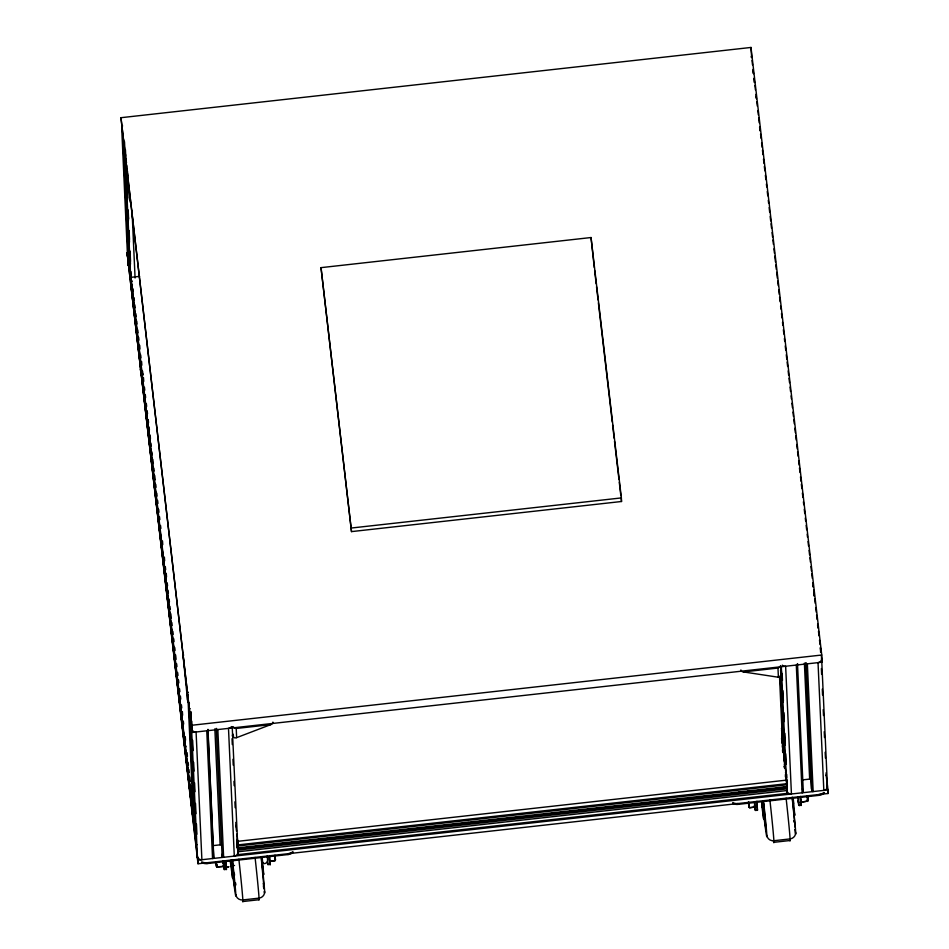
<?xml version="1.0" encoding="UTF-8"?>
<svg xmlns="http://www.w3.org/2000/svg" width="949" height="949" viewBox="0 0 949 949"><rect width="100%" height="100%" fill="white"/><g stroke="black" fill="none" stroke-linecap="round" stroke-linejoin="round"><path stroke-width="1.42" d="M238.069 852.688L232.22 726.946M784.479 766.211L784.657 768.18M270.121 864.729L269.623 856.994M223.584 864.919L223.762 865.832L223.335 861.728M231.307 866.639L230.761 860.257M267.084 856.745C269.99 860.494 264.569 866.603 262.399 861.929M793.494 803.839L792.937 797.575M194.782 820.707A4.081 1.068 -6.6 0 1 193.24 820.043L131.579 290.584L131.46 287.725L132.421 287.298M193.24 820.043L131.46 287.761M225.945 865.856L226.123 866.864L228.697 866.722L226.147 866.935L225.684 861.36M193.122 817.172L194.45 816.698L190.856 785.819M780.695 665.569L780.125 666.459A6.655 4.626 -81.4 0 1 777.978 668.049L743.411 671.928A6.631 4.437 69.1 0 1 740.991 670.813L740.908 669.923M811.87 787.919L811.668 790.41A1.364 1.305 -2.6 0 0 813.163 791.561L807.362 663.826A1.364 1.305 -2.6 0 1 805.867 662.675L811.668 790.41M222.517 853.542L222.125 856.14A1.364 1.305 -2.6 0 0 223.632 857.291L217.831 729.556A1.364 1.305 -2.6 0 1 216.325 728.405L222.125 856.14M272.885 722.106L272.968 722.972A6.631 4.603 -81.4 0 1 270.797 724.597L236.645 737.646L236.23 728.476A6.655 4.46 69.1 0 1 233.845 727.385L233.122 726.626M231.841 865.832L234.533 865.476M120.962 117.7L750.991 47.45L821.751 655.024L822.083 662.188L192.042 732.438L120.962 117.7L192.042 732.438M194.343 814.479L192.979 814.278L131.14 280.916L130.986 277.333L139.657 276.361M321.023 267.642L591.037 237.535L621.37 497.917L621.524 501.499L351.51 531.606L321.023 267.642L351.51 531.606M351.344 528.024L621.37 497.917M191.722 725.273L821.751 655.024M236.23 728.476L270.797 724.621M786.721 780.114L786.887 783.696L237.855 844.907L237.689 841.336L786.721 780.114L782.178 741.05L782.284 743.447M213.11 845.606L220.121 844.835A4.081 3.926 -2.6 0 1 222.268 845.156M802.652 779.876L809.651 779.093A4.081 3.926 -2.6 0 1 811.81 779.426M238.033 848.845L237.902 845.986L786.935 784.764L786.614 783.791M465.888 822.842L468.83 822.51M508.569 818.074L511.511 817.753M738.192 792.474L741.133 792.142M747.017 791.49L749.971 791.158M780.873 787.717L783.827 787.385M237.725 847.789L237.808 848.442L251.07 847.054M254.012 846.722L259.896 846.069M262.837 845.737L268.733 845.085M271.675 844.752L293.751 842.297M296.693 841.965L302.577 841.312M305.531 840.98L311.414 840.328M314.356 839.995L327.607 838.513M330.549 838.192L336.432 837.528M339.386 837.208L345.27 836.544M348.212 836.223L354.096 835.559M357.049 835.239L370.288 833.756M373.23 833.436L379.126 832.771M382.067 832.451L387.951 831.787M390.893 831.466L396.789 830.802M399.731 830.47L412.981 828.999M415.923 828.667L421.807 828.014M424.749 827.682L446.837 825.227M449.779 824.895L455.662 824.242M458.604 823.91L489.518 820.47M492.46 820.138L498.355 819.485M501.297 819.153L523.374 816.686M526.315 816.365L532.199 815.701M535.153 815.381L541.037 814.716M543.979 814.396L566.055 811.929M569.009 811.597L574.892 810.944M577.834 810.612L583.718 809.96M586.672 809.627L599.91 808.157M602.852 807.824L608.748 807.172M611.69 806.84L617.574 806.187M620.516 805.855L626.411 805.203M629.353 804.871L642.603 803.4M645.545 803.068L651.429 802.415M654.371 802.083L660.267 801.431M663.209 801.098L669.092 800.446M672.034 800.114L685.285 798.631M688.227 798.311L694.122 797.646M697.064 797.326L719.14 794.859M722.082 794.527L727.978 793.874M730.92 793.542L761.822 790.102M764.775 789.77L770.659 789.117M773.601 788.785L786.851 787.314L787.326 793.506L787.196 792.747M786.792 784.55L787.065 787.599L238.021 848.833L237.914 847.991M787.029 788.868L237.938 850.102L238.294 854.729L236.692 841.466M238.163 851.751L787.196 790.529M238.294 854.586L787.326 793.364M827.884 789.924L828.038 793.506L198.009 863.756L197.843 860.174L827.884 789.924L826.164 775.214M201.793 862.641A9.063 8.743 -2.6 0 0 207.048 863.59L288.045 854.551A9.063 8.743 -2.6 0 0 292.944 852.475M732.83 803.435A9.063 8.743 -2.6 0 0 738.073 804.372L819.082 795.345A9.063 8.743 -2.6 0 0 824.467 792.83M216.194 862.368L216.396 864.373A15.386 10.925 -7.4 0 0 217.143 866.959L223.347 866.271A15.386 10.925 -7.4 0 0 223.608 863.566A15.386 10.925 -7.4 0 0 222.92 861.146M274.664 855.559A15.386 10.925 -7.4 0 1 275.281 857.801L275.424 859.889A15.386 3.915 -6.1 0 1 275.008 860.838L269.765 861.419L275.008 860.506A15.386 10.925 -7.4 0 0 275.281 857.813L274.996 855.239M748.607 802.439L748.868 805.001A15.386 10.925 -7.4 0 0 749.615 807.587L754.87 807.006L754.502 803.032M807.48 801.134L801.288 802.154L807.48 801.134A15.386 10.925 -7.4 0 0 807.753 798.441L807.433 796.152M223.335 864.99A15.386 3.915 -6.1 0 1 223.703 865.595A15.386 3.915 -6.1 0 1 223.347 866.591L217.131 866.959M748.334 802.249L748.963 807.03A15.386 3.915 -6.1 0 0 749.639 807.907L754.87 807.006M223.584 865.844C224.308 868.643 223.11 871.206 226.431 868.786L225.981 861.858M267.404 862.178C267.915 865.18 267.132 865.274 270.085 863.922M754.455 805.262C755.345 807.907 753.826 812.664 757.468 809.58L756.911 801.264M798.097 800.387C798.987 802.996 797.504 807.836 801.122 804.705L800.565 796.401M242.742 901.538L258.947 899.735M773.779 842.332L789.971 840.517M132.445 285.044L131.342 284.878L192.979 814.278M228.745 866.769L226.135 866.935M743.411 671.928L778.394 677.242A6.631 4.437 69.1 0 0 780.636 676.827M802.415 788.927L803.293 791.347A1.364 1.305 -2.6 0 1 802.095 792.795L796.294 665.059A1.364 1.305 -2.6 0 0 797.492 663.612L803.293 791.347M188.305 692.426L188.139 692.319A6.655 3.298 -5.8 0 1 187.143 690.825L187.546 699.994A6.631 5.753 -8.2 0 0 188.626 702.735A3.666 3.535 -2.6 0 0 189.432 703.292M213.086 854.752L213.762 857.077A1.364 1.305 -2.6 0 1 212.552 858.537L206.752 730.789A1.364 1.305 -2.6 0 0 207.961 729.342L213.762 857.077M230.358 861.395L230.524 862.866L233.347 865.191M270.097 864.764L269.955 864.076M794.788 826.935L794.788 823.981M784.491 766.175L784.787 768.346L784.384 764.277M238.057 852.653L237.867 851.217M131.318 284.819L131.187 281.983A4.081 1.068 -6.6 0 1 132.35 281.094M223.335 861.004L223.501 862.629L223.217 861.585M215.957 862.392L216.194 863.495L216.17 862.89M754.894 807.326L754.514 805.179M782.7 749.378L782.83 750.339L782.7 748.891M786.745 786.543L786.816 787.551M787.065 787.623L786.946 786.768M757.065 807.184L756.827 803.329M226.301 868.952L226.443 869.628L226.431 868.786M807.457 797.16L807.516 796.377M263.371 872.76L263.727 874.598L262.185 857.398M263.3 883.543L263.869 886.437L261.189 857.161M785.831 775.985L785.736 774.123M235.862 884.966L235.542 882.831M782.462 745.902L782.818 749.081M759.591 127.213L759.995 130.06M126.703 177.57L130.167 201.734A6.631 3.286 -5.8 0 0 131.187 203.252M269.789 862.949L269.575 861.348M226.135 867.825L225.921 866.223M807.291 795.986L807.469 796.84M793.815 820.719L794.005 822.071M808.192 795.725L808.334 796.614L808.275 795.653M807.445 796.65L807.469 795.891M786.543 781.086L786.923 784.503M786.626 782.889L786.757 784.147M786.792 784.942L786.935 786.65L237.902 847.872L237.262 841.348M761.976 805.143L762.332 807.421L761.857 801.68M237.677 844.515L237.725 845.357M237.748 846.069L237.594 847.742M237.464 846.947L238.033 851.822M807.16 799.58L807.125 799.319A15.386 3.915 -6.1 0 1 807.48 801.466M756.946 807.006L757.468 810.41L757.468 809.58M798.168 800.446L798.572 803.103L798.109 797.528M793.803 809.248L794.764 815.393L793.21 798.192M787.018 790.98L786.899 789.995M749.247 805.772L749.176 805.191A15.386 14.84 -2.6 0 1 748.346 802.308M262.909 869.498L262.327 864.907M800.529 801.514L801.122 805.547L801.122 804.705M784.337 766.317L784.55 768.038M233.347 878.288L235.067 889.652L232.386 860.375M230.88 863.887L230.536 861.111M216.704 864.551L216.811 865.405A15.386 3.915 -6.1 0 0 216.467 866.401L216.396 864.373A15.386 10.925 -7.4 0 1 216.526 862.214M786.614 783.376L786.721 784.894L786.65 784.171M223.323 862.949L223.122 861.384M216.052 863.258L216.491 866.401A15.386 3.915 -6.1 0 0 217.167 867.279M782.759 748.559L782.628 747.634L782.652 748.393M763.898 815.262L766.104 830.434L763.411 801.17M234.32 873.365L234.545 875.203M232.873 874.48L232.363 870.292M274.783 855.618L275.424 859.889A15.386 3.915 -6.1 0 0 274.747 859.011M237.867 850.067L237.985 850.921M230.868 865.713L232.588 878.074L231.034 860.873M763.399 811.087L762.866 806.626M761.727 805.096L763.625 818.868L762.071 801.668M223.24 862.961L223.051 861.348A15.386 14.84 -2.6 0 1 222.991 863.139M751.667 57.557L750.991 47.45M752.011 60.499L752.521 64.912M753.031 69.324L753.553 73.737M754.064 78.15L754.574 82.563M754.906 85.363L755.428 89.918M755.95 94.331L756.46 98.743M756.804 101.685L757.314 106.098M757.836 110.511L758.346 114.924M758.69 117.866L759.188 122.789M759.71 126.703L760.232 131.116M760.576 134.058L761.086 138.471M761.596 142.884L762.118 147.297M762.462 150.239L762.972 154.651M763.482 159.064L764.004 163.477M764.336 166.419L764.858 170.832M765.369 175.245L765.879 179.658M766.401 184.07L766.745 187.012M767.255 191.425L767.765 195.838M768.287 200.251L768.619 203.193M769.141 207.606L769.651 212.018M770.161 216.431L770.683 220.844M771.027 223.786L771.537 228.199M772.047 232.624L772.569 237.036M772.913 239.978L773.423 244.391M773.933 248.804L774.455 253.217M774.787 256.159L775.475 262.043M775.819 264.985L776.329 269.397M776.673 272.339L777.361 278.223M777.706 281.165L778.216 285.578M778.738 289.991L779.248 294.404M779.592 297.345L780.102 301.758M780.612 306.171L780.956 309.113M781.478 313.526L781.988 317.939M782.498 322.352L782.842 325.293M783.364 329.706L783.874 334.131M784.384 338.544L784.728 341.486M785.238 345.899L785.76 350.311M786.27 354.724L786.78 359.137M787.124 362.079L787.646 366.492M788.156 370.905L788.666 375.318M789.01 378.26L789.532 382.672M790.043 387.085L790.553 391.498M791.075 395.911L791.407 398.853M791.929 403.266L792.439 407.679M792.949 412.091L793.471 416.504M793.815 419.446L794.325 423.859M794.835 428.272L795.357 432.685M795.689 435.627L796.211 440.051M796.721 444.464L797.231 448.877M797.575 451.819L798.097 456.232M798.607 460.645L799.117 465.057M799.461 467.999L799.983 472.412M800.493 476.825L801.003 481.238M801.347 484.18L801.858 488.593M802.38 493.006L802.89 497.418M803.4 501.831L803.744 504.773M804.266 509.186L804.776 513.599M805.286 518.012L805.63 520.954M806.14 525.366L806.662 529.779M807.172 534.192L807.516 537.134M808.026 541.547L808.548 545.972M809.058 550.384L809.568 554.797M809.912 557.739L810.434 562.152M810.944 566.565L811.454 570.978M811.798 573.92L812.308 578.332M812.83 582.745L813.34 587.158M813.684 590.1L814.372 595.984M814.633 598.843L815.227 603.339M815.642 607.538L816.259 612.164M816.603 615.106L817.113 619.519M817.623 623.932L818.133 628.345M818.477 631.287L819.011 635.854M819.509 640.112L820.019 644.525M820.363 647.479L820.944 652.402M821.276 655.344L822.083 662.188M827.018 784.681L828.038 793.506M780.802 666.471L781.644 673.754M780.541 670.267L781.217 676.044A3.666 3.535 -2.6 0 1 780.624 676.815M783.055 738.642L783.399 741.584M783.91 745.997L784.432 750.41M783.091 739.378L783.435 742.32M781.49 728.156L783.032 741.394M783.376 744.336L783.886 748.749L782.664 748.524M781.585 730.374L782.961 742.142M783.305 745.084C786.223 747.634 781.525 755.44 782.7 749.402M781.537 738.358L781.881 741.299M782.51 746.08L783.091 752.545M783.684 756.211L785.037 767.777M785.547 772.118L786.887 783.696M784.076 760.161L783.993 758.82M786.626 786.519L786.958 790.873M594.288 267.594L591.037 237.535M594.632 270.536L596.174 283.775M596.518 286.717L598.06 299.955M598.392 302.897L612.271 422.056M612.615 424.998L614.157 438.248M614.501 441.19L618.962 479.435M619.294 482.377L620.836 495.615M621.18 498.557L621.524 501.499M233.193 734.218L233.537 737.112A3.666 3.535 -2.6 0 0 234.296 737.729A6.631 4.603 -81.4 0 0 236.645 737.622M235.838 825.416L236.515 831.205M236.847 834.1L237.689 841.336M237.179 839.13L237.855 844.907M237.819 848.525L238.045 850.458M230.524 862.866L230.69 864.302M193.798 805.867L194.142 808.809M193.691 805.843L194.035 808.785M194.759 815.405L195.103 818.346M132.955 288.721L133.299 291.663M133.987 297.547L134.331 300.477M134.841 304.89L135.185 307.832M135.873 313.716L136.217 316.658M136.727 321.07L137.071 324.012M137.759 329.896L138.103 332.838M138.613 337.251L138.957 340.193M139.705 345.329L139.977 349.018M140.666 354.902L141.01 357.844M141.591 361.498L141.864 365.199M142.552 371.071L142.896 374.013M143.477 377.678L143.75 381.368M144.438 387.251L144.782 390.193M145.292 394.606L145.636 397.548M146.324 403.432L146.668 406.374M147.178 410.787L147.522 413.728M148.198 419.612L148.542 422.554M149.064 426.967L149.408 429.909M150.156 435.033L150.428 438.735M150.95 443.136L151.282 446.077M151.97 451.961L152.315 454.903M152.825 459.316L153.347 463.729M153.857 468.142L154.201 471.084M154.711 475.496L155.221 479.909M155.743 484.322L156.087 487.264M156.763 493.148L157.107 496.09M157.629 500.503L157.973 503.445M158.649 509.328L158.993 512.27M159.503 516.671L159.847 519.613M160.535 525.497L160.879 528.439M162.493 540.93L162.765 544.619M164.379 557.11L164.652 560.8M165.328 566.683L165.672 569.625M166.265 573.279L166.526 576.98M167.214 582.864L167.558 585.806M168.068 590.207L168.412 593.149M169.1 599.033L169.444 601.974M169.954 606.387L170.298 609.329M170.808 613.742L171.33 618.155M171.84 622.568L172.184 625.51M172.872 631.393L173.216 634.335M173.726 638.748L174.07 641.69M174.758 647.574L175.09 650.516M175.612 654.929L176.123 659.341M176.633 663.742L176.977 666.684M177.665 672.568L178.009 675.51M178.519 679.923L178.863 682.865M179.551 688.749L179.895 691.691M180.405 696.103L180.749 699.045M181.437 704.929L181.781 707.871M182.362 711.536L182.635 715.226M183.311 721.11L183.655 724.051M185.269 736.531L185.541 740.22M187.155 752.711L187.428 756.4M188.116 762.284L188.46 765.226M188.97 769.639L189.314 772.581M189.824 776.994L190.334 781.407M130.986 277.333L192.801 810.375M197.843 860.174L127.083 252.6L198.009 863.756M785.725 774.004L785.558 776.768M786.436 779.781L786.496 780.683M782.901 751.513L779.544 677.064M237.404 841.004L237.902 845.986M236.823 841.953L237.262 845.867L237.084 843.495M231.307 861.194L231.568 863.531M792.213 797.955L794.704 822.878M786.519 780.885L786.709 782.818M237.511 842.297L237.677 844.029M237.665 845.903L236.977 841.834M261.9 856.781L262.244 860.245M813.732 591.642L814.171 596.043M187.546 699.994L183.24 657.503A6.631 5.753 -8.2 0 1 183.608 654.929M237.618 845.393L237.582 845.013M800.481 798.785L800.683 801.514A15.386 3.915 -6.1 0 0 801.3 802.154M269.374 857.125L269.741 861.099M807.492 796.78L807.884 800.719L807.729 798.441A15.386 10.925 -7.4 0 0 806.982 795.855M798.323 796.65L798.868 804.954M754.752 802.901L755.214 809.829M267.286 855.868L267.843 864.171M223.632 860.731L224.189 869.035M820.422 647.989L820.624 652.402M821.36 668.547L821.632 674.419M822.297 689.104L822.558 694.976M823.222 709.662L823.495 715.534M824.23 731.679L824.491 737.563M825.156 752.237L825.428 758.109M826.093 772.794L826.223 775.736A1.364 1.305 -2.6 0 0 826.081 775.262M819.082 795.345L819.046 794.503A9.063 8.743 -2.6 0 0 823.934 792.439M805.808 664.051L811.478 788.844M809.971 775.297L810.007 776.128M804.384 663.102L809.651 779.093M782.19 674.549L782.451 680.421M782.925 690.694L783.388 700.979M783.921 712.723L784.325 721.537M784.859 733.28L785.321 743.553M785.784 753.838L786.258 764.111M786.721 774.396L786.851 777.326M783.162 699.46L783.305 702.402M785.096 742.047L785.238 744.977M781.324 666.589L786.923 790.529A4.081 3.926 -2.6 0 0 791.43 793.993L785.63 666.245A4.081 3.926 -2.6 0 1 782.32 665.154M754.348 82.421L754.218 79.479A1.364 1.305 -2.6 0 0 753.992 78.897M780.92 674.537L785.191 768.5M785.464 774.372L785.594 777.314M753.043 70.273L753.174 73.203M780.208 675.605L784.076 760.766M777.978 668.072L778.394 677.242M738.073 804.372L738.037 803.542A9.063 8.743 -2.6 0 1 732.794 802.593M288.045 854.551L288.01 853.72A9.063 8.743 -2.6 0 0 292.909 851.644M237.452 846.888L237.499 848.05M232.03 738.69L232.291 744.562M232.956 759.247L233.229 765.119M233.964 781.264L234.154 785.665M234.889 801.822L235.162 807.694M235.827 822.38L236.028 826.781M214.854 728.832L220.121 844.835M207.843 729.615L213.572 855.512M207.048 863.59L207.001 862.748A9.063 8.743 -2.6 0 1 201.757 861.811M191.793 721.193L192.184 730.006M192.659 740.279L193.122 750.564M193.655 762.308L194.059 771.11M194.592 782.866L194.984 791.668M195.518 803.412L195.992 813.696M196.455 823.969L196.918 834.254M191.105 712.177L191.247 715.119M190.785 711.655L197.392 856.271A4.081 3.926 -2.6 0 0 201.888 859.723L196.087 731.987A4.081 3.926 -2.6 0 1 191.591 728.524M132.018 210.453L135.078 277.998M127.463 171.093L127.605 174.035M125.446 149.74L125.707 155.612M125.849 158.554L126.715 177.641A6.631 3.286 -5.8 0 1 127.261 175.873A3.666 3.535 -2.6 0 1 127.925 175.15M127.178 187.914L127.641 198.199M128.174 209.943L128.578 218.756M129.111 230.5L129.515 239.314M130.049 251.058L130.511 261.331M130.974 271.616L131.176 276.017A1.364 1.305 -2.6 0 0 129.977 277.464L124.177 149.728A1.364 1.305 -2.6 0 1 124.77 148.495M125.493 154.106L125.624 157.036M127.427 196.68L127.557 199.622M128.352 217.238L128.483 220.18M129.361 239.267L129.491 242.197M130.286 259.812L130.488 264.225M124.509 141.674L124.77 147.546M124.9 150.488L131.176 287.749A4.081 3.926 -2.6 0 0 133.026 290.619M238.069 852.629L238.069 852.665A45.291 0.819 83.6 0 0 236.775 840.944M143.014 375.045A9.063 8.743 -2.6 0 1 140.428 369.849L140.393 369.019A9.063 8.743 -2.6 0 0 142.979 374.214M129.289 260.631A9.063 8.743 -2.6 0 0 128.293 265.696L128.257 264.866A9.063 8.743 -2.6 0 1 128.957 260.382M782.996 749.034A12.681 12.23 -2.6 0 1 782.534 749.805M827.065 785.665A9.063 8.743 -2.6 0 1 827.065 787.623M827.03 784.823A9.063 8.743 -2.6 0 1 827.03 786.78M786.104 798.239A45.291 0.819 83.6 0 1 789.651 839.213M795.63 832.143A6.335 6.121 -2.6 0 1 790.031 838.916L773.838 840.731A6.335 6.121 -2.6 0 1 766.828 835.357M769.9 800.043A45.291 0.819 83.6 0 1 773.447 841.016M792.237 797.16A38.945 0.7 83.6 0 1 794.823 829.473M763.755 803.174A38.945 0.7 83.6 0 1 766.851 836.01A38.945 0.7 83.6 0 1 764.028 817.409M763.423 812.32A38.945 0.7 83.6 0 1 762.782 806.935M749.129 802.296A15.386 10.925 -7.4 0 0 748.844 805.001L748.986 807.16A15.386 3.915 -6.1 0 1 749.236 806.104M801.288 801.834A15.386 10.925 -7.4 0 1 800.517 799.248A15.386 10.925 -7.4 0 1 800.742 796.721M807.208 796.626A15.386 14.84 -2.6 0 1 807.136 798.002M185.897 746.685A9.063 8.743 -2.6 0 0 184.901 751.75L184.865 750.92A9.063 8.743 -2.6 0 1 185.862 745.855M197.724 858.418A9.063 8.743 -2.6 0 1 197.036 855.915L196.989 855.073A9.063 8.743 -2.6 0 0 197.985 858.181M238.863 859.248A45.291 0.819 83.6 0 1 242.553 900.898M235.791 894.563A6.335 6.121 -2.6 0 0 242.802 899.937L259.006 898.134A6.335 6.121 -2.6 0 0 264.593 891.348M255.067 857.445A45.291 0.819 83.6 0 1 258.757 899.094M232.41 859.58A38.945 0.7 83.6 0 1 235.767 895.951A38.945 0.7 83.6 0 1 231.117 860.553M261.521 859.177A38.945 0.7 83.6 0 1 264.273 891.597M263.798 888.679A38.945 0.7 83.6 0 1 263.383 885.797M216.716 864.551A15.386 14.84 -2.6 0 1 216.23 863.199M755.831 96.383A6.655 5.777 -8.2 0 1 756.306 98.15M126.3 168.4A6.655 5.777 -8.2 0 1 126.668 165.778M781.905 673.671A3.155 3.12 -17.3 0 1 781.585 676.269M812.795 585.486A6.631 5.753 -8.2 0 1 813.222 586.897M233.24 737.385A3.155 3.12 -9.9 0 1 232.398 734.953M782.451 745.511A4.081 1.068 -6.6 0 1 782.534 745.392M783.269 744.929A4.081 1.068 -6.6 0 1 783.85 744.704M237.891 851.751A4.081 3.926 -2.6 0 1 234.296 856.105L228.495 728.369A4.081 3.926 -2.6 0 0 231.473 726.578M192.849 811.442A4.081 1.068 -6.6 0 1 194.32 810.446M133.121 291.248A4.081 1.068 -6.6 0 1 131.579 290.584M188.365 695.071A4.081 3.926 -2.6 0 0 187.949 697.278L193.75 825.025A4.081 3.926 -2.6 0 1 194.889 821.822M190.275 708.713A1.364 1.305 -2.6 0 1 189.148 707.563L194.948 835.31A1.364 1.305 -2.6 0 0 196.443 836.46M196.906 844.669A1.364 1.305 -2.6 0 0 196.194 845.986L190.393 718.239A1.364 1.305 -2.6 0 1 191.224 716.886M817.528 625.628A4.081 3.926 -2.6 0 1 817.991 627.028M122.599 125.873A4.081 3.926 -2.6 0 0 121.733 128.767L127.534 256.503A4.081 3.926 -2.6 0 1 128.684 253.312M126.573 162.374A4.081 3.926 -2.6 0 1 125.375 160.013M123.797 140.132A1.364 1.305 -2.6 0 1 122.931 139.052L128.732 266.788A1.364 1.305 -2.6 0 0 130.238 267.938M751.11 56.774A4.081 3.926 -2.6 0 1 751.489 57.462M215.209 862.712L215.186 862.677M787.018 789.687L786.887 788.726L787.018 789.698M827.421 786.021L821.62 658.274A4.081 3.926 -2.6 0 1 818.026 662.639L823.827 790.375A4.081 3.926 -2.6 0 0 827.421 786.021"/></g></svg>
